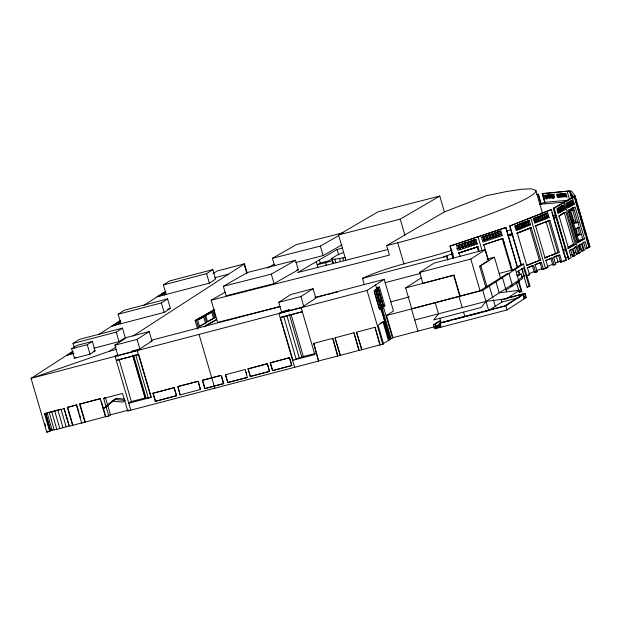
<?xml version="1.0" encoding="UTF-8"?>
<svg xmlns="http://www.w3.org/2000/svg" width="621" height="621" viewBox="0 0 621 621"><rect width="100%" height="100%" fill="white"/><g stroke="black" fill="none" stroke-linecap="round" stroke-linejoin="round"><path stroke-width="0.93" d="M544.935 203.114L542.273 193.511L569.938 190.926L570.482 192.774M63.932 408.238L69.078 425.835L66.168 426.806L56.868 429.414L50.223 430.306L45.83 414.184M139.05 355.453L151.268 397.215L146.152 398.294L145.128 398.278L145.384 397.875L131.357 401.539L128.788 403.208L130.783 410.178M581.124 248.99L580.216 249.898L578.873 245.295M112.044 401.088L103.102 409.022L114.621 399.427L125.256 400.483L122.679 402.144L112.044 401.088L116.321 398.325L124.518 399.14M116.321 398.325L106.152 406.941M333.291 263.746L331.707 258.32L337.521 254.928L343.413 252.53M521.244 265.664L509.662 226.075L551.386 209.549L566.197 260.183L560.546 262.171L558.527 255.254L559.816 254.998L561.842 261.915M74.287 347.752L73.022 343.436L79.247 339.408L122.477 328.098L125.256 337.591L119.03 341.62L93.849 348.202M120.909 323.735L118.137 314.242L124.355 310.213L167.592 298.903L170.364 308.396L164.146 312.425L111.749 326.134M166.149 294.463L163.377 284.969L169.595 280.94L212.832 269.63L215.603 279.124L209.386 283.153L156.981 296.861M71.671 348.761L76.74 345.478L92.327 341.395L95.098 350.896L90.029 354.18L74.442 358.255L71.671 348.761L87.251 344.678L92.327 341.395M72.859 351.3L31.05 378.352L46.785 432.154L50.177 431.075L45.03 413.477L44.541 413.803L49.68 431.401M98.786 334.525L120.404 320.529M143.979 305.276L163.967 292.344L165.675 291.893M73.061 351.548L67.611 355.072L73.216 352.883M74.442 358.255L75.894 357.316M73.022 343.436L116.251 332.126L122.477 328.098M118.137 314.242L161.367 302.932L167.592 298.903M163.377 284.969L206.607 273.659L212.832 269.63M213.05 273.628L217.117 270.997L244.503 263.84L247.189 273.023M118.145 356.361L114.885 345.206L127.01 337.358L149.203 331.552L151.982 341.053L137.288 350.555L150.988 397.401L128.788 403.208L115.095 356.361L117.664 354.7M381.643 311.121L389.825 339.097L392.977 337.653L386.495 315.499L393.466 310.989L384.205 279.341L367.042 290.449L31.05 378.352L109.451 351.222L115.941 347.023M132.956 336.015L244.503 263.84M114.885 345.206L137.086 339.4L149.203 331.552M67.324 407.446L76.725 404.853L67.324 407.446L72.572 425.408L69.342 426.254L64.196 408.657L44.541 413.803M76.383 405.071L81.638 423.041L84.875 422.187L79.604 404.162L100.532 398.55M46.785 432.154L50.177 431.075M79.604 404.162L100.191 398.775L105.469 416.807L108.784 415.938L103.653 398.387L104.786 397.657M72.572 425.408L81.98 422.816L81.638 423.041M84.875 422.187L105.803 416.582L101.324 401.259M294.657 367.306L278.922 313.504L289.673 309.7L281.492 311.835L278.72 302.342L290.838 294.501L313.038 288.695L315.817 298.189L301.123 307.698L314.824 354.537L292.623 360.343L303.366 356.539L291.156 314.769M108.015 416.14L110.359 414.618M108.784 415.938L110.484 414.836L128.524 410.116M278.72 302.342L300.913 296.535L313.038 288.695M174.284 387.597L176.636 395.655L155.289 401.337L152.929 393.287L173.368 387.838M103.653 398.387L122.593 393.435L127.732 410.978L128.865 410.248M280.413 317.471L302.613 311.664L280.413 317.471L292.902 360.164M155.289 401.337L176.636 395.655M198.021 381.325L177.994 386.464L180.16 394.902L177.738 386.627L198.021 381.325L200.443 389.6L198.541 382.078M221.588 376.186L223.746 383.568L204.751 388.637L202.33 380.331L220.385 375.503M225.516 374.75L227.798 382.552L225.516 374.75L245.233 369.487L247.259 377.459L227.798 382.552M204.751 388.637L223.746 383.568M247.973 368.905L267.511 363.696L269.475 371.451L250.193 376.489L247.973 368.905L267.511 363.696M392.519 337.948L377.886 287.927L375.573 289.425L390.198 339.446L382.598 344.018L383.506 343.778L378.073 325.202L383.84 321.468L389.274 340.052M379.384 286.956L378.251 287.694L383.778 306.588L384.911 305.85L379.384 286.956L377.855 287.36L383.382 306.254L384.911 305.85M247.259 377.459L228.054 382.389M270.182 362.881L289.627 357.696L270.182 362.881L272.456 370.652L291.901 365.466L289.883 358.558M250.193 376.489L269.731 371.28M460.13 296L454.029 275.142L422.831 283.308L419.649 272.417L434.001 263.133L485.164 249.743L488.347 260.634L479.676 266.246L485.769 287.104L480.087 290.783L411.739 308.792L405.637 287.934L421.108 277.929M364.333 284.791L362.447 278.355L446.879 256.178L447.951 259.842M318.581 361.049L313.698 343.304L318.581 361.049L127.732 410.978M272.456 370.652L291.901 365.466M337.599 354.979L332.732 338.321L337.614 356.066L359.148 350.337L354.001 332.755L335.014 337.824L340.153 355.406M379.563 308.722L379.229 308.94L380.758 308.544L375.231 289.65L374.098 290.38L379.625 309.274L380.758 308.544M381.884 307.224L382.249 306.991L381.457 304.29M335.014 337.824L340.409 355.243M381.379 310.213L382.536 309.468L380.673 309.957M354.001 332.755L358.891 350.5L380.176 344.834L375.03 327.259L356.532 332.196L361.67 349.778M356.532 332.196L361.927 349.607M419.649 272.417L470.803 259.035L485.164 249.743M405.637 287.934L454.029 275.142M380.044 323.572L382.21 322.175M375.03 327.259L379.92 345.004L383.506 343.778M337.614 356.066L318.837 360.886M479.676 266.246L494.409 257.179L500.51 278.037L502.552 277.502M485.769 287.104L506.868 273.923L508.91 273.387L512.55 285.831L510.695 286.312M513.334 269.739L521.438 264.499L523.48 263.964L529.961 286.118L529.177 286.63L527.128 287.158L521.601 268.264M386.495 315.499L482.758 290.31L523.48 263.964M433.481 324.744L438.985 321.189L440.514 320.785L435.01 324.348L433.481 324.744L434.684 328.858L507.093 309.918L526.235 297.529L525.032 293.415L507.279 298.064M516.33 272.456L523.65 267.729L529.177 286.63M440.809 327.259L439.606 323.145L440.033 322.866L504.788 305.928L521.787 294.928L523.317 294.525L524.52 298.647M439.715 323.937L436.089 326.281L440.685 325.086L440.25 323.603M440.84 326.491C434.087 329.293 434.708 326.328 440.871 325.715M517.239 276.586L521.221 274.008L522.556 278.565L518.566 281.142M518.201 279.877L522.183 277.3M518.651 280.374L485.995 301.387L414.719 320.04M506.076 290.015L519.016 281.639M489.418 310.096L501.892 302.023L501.24 299.803L501.675 299.532M516.4 282.547L519.241 292.266L521.857 291.358L515.383 269.204L499.284 273.419M527.128 287.158L527.912 286.654M519.241 292.266L521.857 291.358M439.606 323.145L505.89 305.804L523.317 294.525M501.24 299.803L525.032 293.415M524.334 298.01L525.622 297.18L523.573 298.212L526.235 297.529M387.993 249.502L345.913 260.23L338.507 234.909L378.073 211.808L439.784 196.065L444.411 211.893L386.658 245.621L389.437 255.115L211.163 300.199L217.645 322.353L280.49 306.456M342.707 248.058L337.133 249.479L297.568 272.588L345.913 260.23M332.437 258.957L328.315 260.936L320.257 263.04L317.176 264.841L332.103 260.936M338.507 234.909L400.227 219.174L439.784 196.065M223.335 286.297L247.546 272.472L295.503 260.292L298.282 269.786L274.063 283.611L226.114 295.79L223.335 286.297L271.292 274.117L295.503 260.292M274.645 266.067L272.371 258.297L296.256 244.658L343.18 232.774M211.163 300.199L225.446 292.049M267.449 268.062L274.164 264.228M272.371 258.297L320.327 246.118L338.375 235.809M197.664 329.169L195.141 320.537L214.424 309.545M195.141 320.537L214.773 309.724M198.076 319.66L204.759 316.221L206.591 322.493L199.527 326.514L197.695 320.25L204.759 316.221M205.357 315.507L211.637 311.928L213.469 318.193L207.189 321.771M199.124 326.374L206.591 322.493M295.837 262.543L323.106 255.611L341.969 244.837M214.656 317.89L207.593 321.919L205.761 315.654L212.824 311.626L214.656 317.89L213.469 318.193M205.466 325.73L216.457 319.466M204.138 326.863L216.713 319.691M570.598 249.401L572.624 256.326L574.285 255.899L572.259 248.982L569.216 250.721L571.242 257.637L568.518 259.073L553.303 208.26L572.011 197.571L574.534 196.663L589.345 247.305L585.533 248.951L583.507 242.035M553.303 208.26L554.103 208.33L574.534 196.663M561.749 205.993L561.035 206.397L562.37 210.954L563.084 210.55L561.749 205.993L560.088 206.413M553.21 216.139L555.663 214.742M558.861 212.964L558.139 213.368L556.812 208.811L557.526 208.4L558.861 212.964L557.464 212.273M559.917 212.359L559.203 212.762L557.868 208.206L558.582 207.802L559.917 212.359L558.527 211.668M560.973 211.753L560.258 212.165L558.923 207.608L559.637 207.197L560.973 211.753L559.583 211.062M562.028 211.148L561.314 211.559L559.979 207.003L560.693 206.591L562.028 211.148L560.639 210.465M564.14 209.945L563.426 210.356L562.09 205.792L562.805 205.388L564.14 209.945L562.75 209.254M565.195 209.339L564.481 209.751L563.146 205.194L563.86 204.783L565.195 209.339L563.806 208.656M567.982 207.748L567.268 208.159L565.933 203.603L566.647 203.191L567.982 207.748L566.593 207.065M569.038 207.15L568.324 207.554L566.989 202.997L567.703 202.593L569.038 207.15L566.95 206.118M570.094 206.545L569.379 206.956L568.044 202.399L568.758 201.988L570.094 206.545L568.704 205.854M571.149 205.939L570.435 206.351L569.1 201.794L569.814 201.383L571.149 205.939L569.76 205.256M572.205 205.341L571.491 205.745L570.156 201.188L570.87 200.785L572.205 205.341L570.117 204.309M573.261 204.736L572.546 205.147L571.211 200.583L571.925 200.179L573.261 204.736L571.871 204.045M574.316 204.13L573.602 204.542L572.267 199.985L572.981 199.574L574.316 204.13L572.927 203.447M561.213 214.268L564.248 212.529L573.719 244.915L567.641 248.384M568.021 210.441L569.573 209.556M571.126 208.672L572.686 207.779M558.458 216.162L564.155 212.918M568.223 210.589L573.92 207.336M563.107 249.984L565.56 248.594M568.005 247.197L573.719 243.944M576.544 242.477L578.826 241.173M579.579 240.738L582.622 239.007M577.351 242.345L584.454 238.821L575.124 206.917L568.122 210.915L577.452 242.819L584.454 238.821M575.38 244.488L568.541 248.392L559.071 216.015L565.91 212.11L575.38 244.488L573.719 244.915M576.055 246.816L574.394 247.236L576.42 254.152L578.081 253.733L576.055 246.816L573.02 248.547L575.038 255.472L574.285 255.899M565.529 258.266L567.982 256.869M570.427 255.479L572.057 254.548M574.503 253.151L576.133 252.219M568.106 258.903L569.581 258.057M572.624 256.326L575.038 255.472M576.42 254.152L579.129 253.135L564.318 202.493M579.711 244.2L581.737 251.125L584.151 250.263L582.125 243.347L585.168 241.608L587.194 248.532M585.533 248.951L586.822 248.214M578.081 253.733L580.356 252.436L578.33 245.512L581.372 243.781L583.391 250.698L581.737 251.125M583.391 250.698L584.151 250.263M555.306 263.234L560.592 260.983M453.524 258.064L450.023 246.095L505.921 227.488L517.495 267.077M536.691 194.645L538.368 194.156L541.333 204.286M506.278 231.315L510.633 229.56M514.995 227.798L518.481 226.393M509.662 226.075L551.386 209.549M516.385 225.407L514.941 225.982L516.268 230.538L517.72 229.964L516.385 225.407L515.096 225.656L516.004 228.761L517.72 229.964M518.527 224.554L517.076 225.128L518.411 229.685L519.862 229.11L518.527 224.554L517.239 224.81L518.147 227.907L519.862 229.11M520.67 223.7L519.218 224.274L520.553 228.839L522.005 228.256L520.67 223.7L519.381 223.956L520.282 227.061L522.005 228.256M522.812 222.854L521.361 223.428L522.696 227.985L524.14 227.41L522.812 222.854L521.516 223.102L522.424 226.207L524.14 227.41M524.955 222L523.503 222.574L524.838 227.131L526.282 226.556L524.955 222L523.658 222.256L524.566 225.353L526.282 226.556M529.232 220.292L527.788 220.874L529.115 225.431L530.567 224.856L529.232 220.292L527.943 220.548L528.851 223.653L530.567 224.856M534.883 218.049L533.431 218.623L534.766 223.187L536.21 222.605L534.883 218.049L533.586 218.305L534.495 221.41L536.21 222.605M537.018 217.195L535.574 217.777L536.901 222.334L538.353 221.759L537.018 217.195L535.729 217.451L536.637 220.556L538.353 221.759M541.302 215.495L539.851 216.069L541.186 220.626L542.638 220.051L541.302 215.495L540.014 215.751L540.922 218.856L542.638 220.051M543.445 214.641L541.993 215.223L543.328 219.78L544.78 219.205L543.445 214.641L542.156 214.897L543.065 218.002L544.78 219.205M545.587 213.795L544.136 214.369L545.471 218.926L546.922 218.351L545.587 213.795L544.299 214.043L545.199 217.148L546.922 218.351M547.73 212.941L546.278 213.515L547.613 218.072L549.057 217.497L547.73 212.941L546.433 213.197L547.342 216.302L549.057 217.497M528.424 225.702L526.981 226.285L525.645 221.72L527.097 221.146L528.424 225.702L526.709 224.507L525.801 221.402M540.495 220.905L539.044 221.48L537.716 216.923L539.16 216.349L540.495 220.905L538.78 219.702L537.871 216.605M512.356 233.279L507.854 235.064L512.907 234.086M509.888 235.142L508.087 235.856L512.294 235.041M516.913 233.069L531.196 227.643L540.666 260.02L526.802 265.532L517.332 233.154L531.196 227.643M535.263 225.827L549.857 220.284L559.187 252.188L544.997 257.831L535.667 225.928M516.672 233.473L529.907 228.21M535.209 226.098L549.857 220.284M544.594 257.731L559.187 252.188M526.375 265.446L539.37 260.323M544.78 258.173L547.481 257.102M551.083 255.666L553.785 254.594M527.074 267.76L532.352 265.664L534.378 272.58L535.667 272.324L537.204 271.719L535.178 264.794L541.349 262.341L543.367 269.266L542.079 269.514L540.053 262.598L541.349 262.341M534.774 264.701L540.053 262.598M545.541 260.416L549.942 258.662M553.241 257.35L558.527 255.254M552.116 258.057L550.827 258.313L552.853 265.237L554.142 264.981L552.116 258.057L545.952 260.51L547.978 267.434L543.367 269.266M559.816 254.998L553.653 257.451L555.679 264.367L554.142 264.981M521.974 276.477L524.675 275.406M529.185 273.613L534.588 271.47M536.389 270.748L541.791 268.606M547.194 266.456L552.605 264.305M526.724 275.623L529.503 274.777L527.485 267.861L533.649 265.408L535.667 272.324M542.079 269.514L545.486 268.419L530.683 217.777M545.028 268.342L547.978 267.434M560.546 262.171L566.197 260.183M526.36 276.027L529.503 274.777M362.447 278.355C391.067 265.151 422.319 260.137 452.065 250.224M444.411 211.893L486.422 195.708L506.185 191.594L521.562 189.258L531.638 188.846L535.814 190.383L542.009 211.551A136.83 12.637 -16.3 0 1 540.914 214.129M587.528 247.942L589.345 247.305M539.447 204.13L544.71 202.33L568.751 200.164M381.372 309.413L383.149 308.8M547.148 195.157L548.102 195.072L549.011 198.177L548.056 198.262L547.148 195.157L548.723 194.621M552.791 194.652L553.753 194.567L554.654 197.664L553.699 197.75L552.791 194.652L554.367 194.117M560.747 193.931L561.702 193.845L562.61 196.95L561.656 197.036L560.747 193.931L562.323 193.395M542.218 193.814L569.938 190.926M539.533 204.34L563.627 202.143L567.974 200.668M569.426 211.528L573.773 210.053M572.647 223.18L576.117 222L573.237 222.256M577.002 234.816L579.61 233.931L576.723 234.187M450.023 246.095L505.921 227.488M456.637 245.652L458.647 245.171L459.982 249.727L458.034 250.379L456.699 245.823L458.647 245.171M459.524 244.69L461.535 244.208L462.862 248.773L460.914 249.417L459.579 244.86L461.535 244.208M462.404 243.727L464.415 243.253L465.742 247.81L463.794 248.462L462.459 243.898L464.415 243.253M467.295 242.291L464.632 242.982L467.295 242.291L468.63 246.847L466.674 247.5L465.346 242.935M468.164 241.802L470.175 241.328L471.51 245.885L469.561 246.537L468.42 245.124L470.376 244.472L471.51 245.885M471.044 240.839L473.055 240.366L474.39 244.922L472.441 245.574L471.106 241.018L473.055 240.366M475.934 239.403L473.28 240.094L475.934 239.403L477.27 243.96L475.321 244.612L473.986 240.055M481.523 237.346L483.534 236.865L484.869 241.422L482.913 242.074L481.585 237.517L483.534 236.865M486.414 235.902L483.751 236.601L486.414 235.902L487.749 240.459L485.801 241.111L484.465 236.554M487.283 235.421L489.294 234.94L490.629 239.504L488.68 240.148L487.345 235.592L489.294 234.94M490.171 234.459L492.174 233.985L493.509 238.542L491.56 239.194L490.225 234.629L492.174 233.985M493.051 233.496L495.061 233.022L496.389 237.579L494.44 238.231L493.105 233.667L495.061 233.022M495.931 232.533L497.941 232.06L499.268 236.617L497.32 237.269L495.993 232.712L497.941 232.06M500.821 231.097L498.158 231.788L500.821 231.097L502.156 235.654L500.2 236.306L498.873 231.749M470.175 241.328L468.226 241.98L469.561 246.537M457.545 248.757L458.849 248.322L459.982 249.727M459.781 248.012L461.729 247.36L462.862 248.773M462.661 247.049L464.609 246.397L465.742 247.81M466.192 245.869L467.489 245.435L468.63 246.847M471.952 243.944L473.256 243.51L474.39 244.922M474.188 243.199L476.136 242.547L477.27 243.96M482.432 240.451L483.728 240.016L484.869 241.422M484.659 239.706L486.616 239.054L487.749 240.459M487.547 238.743L489.495 238.091L490.629 239.504M491.071 237.564L492.375 237.129L493.509 238.542M493.307 236.818L495.255 236.166L496.389 237.579M496.187 235.856L498.135 235.204L499.268 236.617M499.719 234.676L501.015 234.241L502.156 235.654M477.844 246.754L458.477 253.026L477.844 246.754L479.195 251.381M502.234 238.48L511.564 270.383L512.278 270.345L502.948 238.441L483.146 244.853L483.852 244.814L488.122 259.399M458.189 253.438L478.224 246.747M483.689 244.922L502.948 238.441M456.575 248.796L464.679 246.133M466.487 245.536L470.089 244.356M471.89 243.766L476.4 242.283M165.139 293.912L157.975 296.605L164.185 292.576L164.914 295.068M119.9 323.184L112.735 325.878L118.953 321.849L119.434 323.51M453.423 253.904L451.646 253.989L443.79 256.838L446.879 256.178M52.195 430.337L47.056 412.74L61.021 409.208L66.168 426.806M573.493 223.684L578.687 222.147M575.217 228.776L579.533 227.496M576.979 235.615L581.31 234.334M583.018 239.427L578.702 240.715L569.573 209.487M574.72 196.112L575.139 195.988L589.95 246.63L589.531 246.754L574.72 196.112L573.222 196.298L569.783 191.718L571.39 190.989L575.139 195.988M386.658 245.621C429.321 234.816 471.611 222.093 512.286 205.225A136.83 12.637 -16.3 0 0 535.807 190.383M214.719 277.766L228.582 274.133M163.207 292.833L166.009 292.103M117.967 322.105L120.769 321.375M167.608 309.118L170.364 308.396M66.633 355.328L73.984 353.403M93.266 351.37L95.098 350.896M109.451 351.222L116.018 349.507M151.648 340.184L280.118 306.572M314.816 297.49L384.205 279.341M150.135 341.534L151.982 341.053M385.067 282.664L420.316 273.442M115.366 356.182L137.567 350.376L131.427 351.439L139.857 348.893L137.086 339.4M279.202 313.326L301.395 307.519M486.926 259.143L494.409 257.179M377.886 287.927L376.357 288.33L390.982 338.352M390.625 301.845L409.363 296.939M516.556 275.227L521.221 274.008M517.083 282.369L518.442 282.012L521.291 291.73M383.84 321.468L382.932 321.709L388.366 340.285M528.595 286.475L529.961 286.118M313.442 343.467L332.732 338.321M152.929 393.287L174.027 387.76L176.387 395.818M202.33 380.331L221.06 375.426L223.49 383.731M501.892 302.023L519.172 297.498M301.55 357.013L315.522 353.365M442.99 322.524L445.731 321.802M447.562 321.329L450.303 320.607M454.875 319.411L457.615 318.697M459.439 318.216L464.927 316.788L463.577 312.184M466.751 316.306L469.492 315.592M471.323 315.111L476.804 313.675M478.628 313.201L481.368 312.479M483.2 312.006L488.68 310.57L482.758 290.31M392.977 337.653L434.63 326.755M436.058 327.057L440.654 325.854M180.16 394.902L200.692 389.429M296.403 270.259L298.282 269.786M553.295 217.404L555.787 216.768M553.528 218.196L556.02 217.56M581.101 240.777L577.794 241.616L568.665 210.395M563.193 251.257L565.692 250.62M578.694 252.856L580.356 252.436M315.204 297.684L325.52 295.068M327.399 294.595L333.027 293.174M334.905 292.701L337.715 291.986M536.466 194.544L538.368 194.156M540.666 260.02L539.377 260.277L529.907 227.899M554.382 264.624L555.679 264.367M535.915 271.967L537.204 271.719M331.707 258.32L332.142 259.104L334.82 259.198L345.292 257.498M545.238 198.518L546.193 198.425L545.285 195.328L544.33 195.413L545.238 198.518L546.565 199.124M552.294 197.882L553.249 197.796L552.341 194.691L551.386 194.777L552.294 197.882L553.622 198.495M565.894 196.655L566.849 196.57L565.941 193.465L564.986 193.55L565.894 196.655L567.221 197.268M569.923 210.403L571.848 210.224M569.705 212.677L571.336 212.529L573.804 220.983L572.182 221.13M572.127 220.742L574.464 220.533M576.412 235.615L578.042 235.468M561.695 209.859L563.084 210.55M544.322 218.126L545.471 218.926M519.412 228.039L520.553 228.839M573.486 197.711L572.189 195.98L572.779 197.711M576.063 201.057L576.381 201.491M586.938 238.394L587.497 239.139M589.523 246.056L589.95 246.63M576.575 201.747L574.728 196.5L575.527 199.232M577.429 204.72L583.266 224.655M584.144 227.659L586.364 235.266M587.753 240.001L589.267 245.194M575.318 197.843L576.451 201.569M574.138 196.764L574.945 199.527M575.481 201.367L579.253 214.261M579.789 216.1L581.14 220.703M581.675 222.543L583.018 227.146M583.561 228.986L585.448 235.437M585.983 237.276L588.677 246.483M572.383 196.244L573.036 198.052M572.492 197.804L571.809 195.475L570.513 193.752L572.135 197.804L571.095 194.528M571.483 195.041L572.391 198.146M571.289 194.784L572.329 198.06M570.839 194.179L571.941 197.548M570.645 193.923L571.615 197.113M569.566 191.058L571.716 198.425M573.462 207.336L582.793 239.24M567.221 191.571L569.643 199.853M572.065 208.144L576.373 222.877M577.724 227.48L579.874 234.847M575.915 228.21L577.15 232.44M579.3 239.791L579.812 241.522M563.627 202.143L563.86 202.935M554.103 208.33L568.914 258.973M553.707 208.431L568.518 259.073M551.89 212.366L565.886 260.246M542.645 193.387L544.26 198.906M542.273 193.511L544.966 202.718M548.568 220.533L557.899 252.436M538.096 194.264L541.062 204.394M546.185 221.736L555.585 253.88M556.121 255.72L558.007 262.155M509.973 226.013L521.283 264.686M522.315 269.351L523.13 272.114M523.666 273.954L524.473 276.718M518.574 270.764L519.653 274.443M505.75 227.496L517.332 267.092M518.294 270.756L519.482 274.451M524.605 293.694L525.808 297.808M524.854 297.374L523.72 296.31M503.74 241.491L504.539 244.247M509.375 260.781L510.183 263.537M511.262 267.209L512.061 269.972M500.107 231.144L501.015 234.241M497.227 232.099L498.135 235.204M494.347 233.061L495.255 236.166M491.467 234.024L492.375 237.129M502.443 277.579L506.596 291.785M488.587 234.986L489.495 238.091M485.707 235.949L486.616 239.054M505.89 305.804L507.093 309.918M482.82 236.911L483.728 240.016M495.969 281.763L499.206 292.84L519.575 290.24L506.363 298.786L485.995 301.387L481.236 307.48L433.714 319.916L438.48 313.822L435.243 302.745M478.061 236.787L482.098 250.597M489.364 286.04L492.864 298.01M493.4 299.85L495.286 306.293M475.228 239.45L476.136 242.547M477.138 246.801L478.488 251.427M480.895 265.928L486.996 286.786M472.348 240.405L473.256 243.51M469.468 241.367L470.376 244.472M466.581 242.33L467.489 245.435M470.803 259.035L480.087 290.783M463.701 243.292L464.609 246.397M460.821 244.255L461.729 247.36M457.941 245.217L458.849 248.322M459.191 252.988L460.27 256.683M450.194 246.087L453.695 258.057M451.646 253.989L452.95 258.452M453.687 275.367L459.781 296.225M458.997 296.527L462.234 307.581M446.646 256.326L447.718 259.989M439.753 318.177L441.166 322.998M435.445 324.069L436.276 326.918M435.01 324.348L436.214 328.462M400.227 219.174L404.853 234.994M397.766 242.811L403.953 263.979M411.482 308.963L417.964 331.117M376.986 288.99L377.778 291.691M378.298 293.492L379.089 296.194M380.145 299.788L380.929 302.489M375.62 284.892L376.73 288.68M374.23 291.847L378.965 308.047M367.042 290.449L382.769 344.251M342.839 257.971L343.63 260.68M337.133 249.479L338.717 254.905M339.578 258.6L340.37 261.309M334.82 259.198L335.883 262.815M332.142 259.104L333.469 263.63M325.575 262.644L326.499 265.811M320.327 246.118L323.106 255.611M319.334 259.881L320.257 263.04M316.252 261.674L317.991 267.635M300.913 296.535L303.886 306.696M289.246 314.102L301.868 357.269M286.995 315.965L299.353 358.216M271.292 274.117L274.063 283.611M283.58 316.066L296.201 359.233M289.37 357.859L291.645 365.629M244.076 264.111L246.762 273.302M270.438 362.718L272.712 370.489M267.255 363.867L269.475 371.451M248.229 368.742L250.449 376.326M245.994 372.095L246.754 374.696M206.607 273.659L209.386 283.153M213.826 311.051L215.658 317.323M203.572 316.524L205.404 322.796M196.329 320.242L198.604 328.004M199.046 334.401L214.781 388.203M202.578 380.161L205.008 388.467M161.367 302.932L164.146 312.425M153.185 393.116L155.537 401.174M135.689 354.754L148.31 397.921M133.531 355.127L146.152 398.294M133.437 357.036L142.395 387.667M142.939 389.522L145.112 396.943M132.506 355.111L145.128 398.278M116.251 332.126L119.03 341.62M118.875 358.845L131.357 401.539M105.601 398.146L110.484 414.836M87.251 344.678L90.029 354.18M79.946 403.937L85.217 421.97M76.988 405.754L79.084 412.934M79.612 414.735L80.404 417.428M67.658 407.221L72.913 425.191M57.877 410.171L63.024 427.768M54.71 411.055L59.857 428.653M51.722 411.816L56.868 429.414M49.113 412.383L54.26 429.98M45.675 412.849L50.821 430.446M45.349 413.64L50.223 430.306M44.844 423.499L45.651 426.278M535.046 218.32A136.83 12.637 -16.3 0 1 533.097 219.423M526.771 222.636A136.83 12.637 -16.3 0 1 521.415 225.105M116.577 360.327L138.778 354.521L116.577 360.327M546.697 195.196L545.735 195.281L546.643 198.386L547.598 198.301L546.697 195.196M549.515 194.947L548.56 195.033L549.469 198.13L550.423 198.045L549.515 194.947M550.928 194.815L549.973 194.901L550.881 198.006L551.836 197.92L550.928 194.815M557.472 194.226L556.517 194.319L557.425 197.416L558.38 197.331L557.472 194.226M558.884 194.101L557.93 194.187L558.838 197.292L559.793 197.206L558.884 194.101M560.289 193.977L559.335 194.062L560.243 197.167L561.198 197.082L560.289 193.977M563.115 193.721L562.16 193.806L563.068 196.911L564.023 196.826L563.115 193.721M564.528 193.597L563.573 193.682L564.481 196.787L565.436 196.702L564.528 193.597"/></g></svg>
